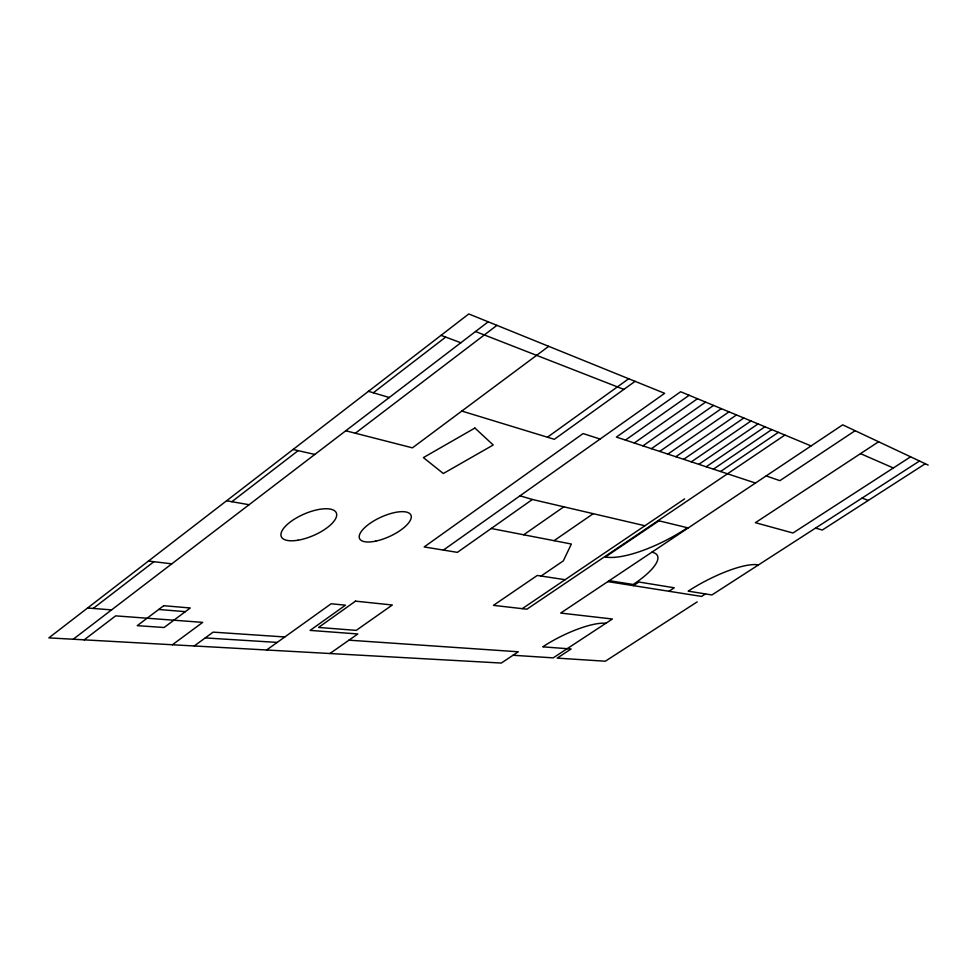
<?xml version="1.0" encoding="UTF-8"?>
<svg xmlns="http://www.w3.org/2000/svg" width="977" height="977" viewBox="0 0 977 977"><rect width="100%" height="100%" fill="white"/><g stroke="black" fill="none" stroke-linecap="round" stroke-linejoin="round"><path stroke-width="1.47" d="M93.194 608.451L153.902 561.702M231.83 501.714L298.168 450.641M373.336 392.766L445.671 337.089M73.214 639.239L488.207 321.824M84.181 639.85L115.652 615.864L202.691 622.373L172.404 644.759M355.347 433.226L496.927 325.353M548.708 346.334L412.428 447.845L345.76 430.772M194.264 645.968L213.12 632.131L284.795 636.967M547.462 437.207L628.699 378.746M635.099 381.335L554.313 439.308L461.803 411.061M266.611 649.998L331.154 603.762L345.455 605.19L310.1 630.397L357.814 633.963L329.945 653.515M443.411 550.075L664.653 393.316L468.777 313.947L48.85 637.883L501.311 663.053L518.274 651.781L348.96 640.179M644.918 525.748L532.38 499.479L457.37 552.359L424.177 546.937L583.074 433.568L600.11 439.052M625.439 440.09L689.151 395.27M634.281 443.008L697.468 398.726M642.939 445.866L705.602 402.109M523.684 534.785L563.827 506.819M651.427 448.675L713.564 405.418M659.731 451.411L721.368 408.655M667.865 454.11L729.013 411.83M554.057 540.672L593.222 513.682M675.84 456.735L736.487 414.944M683.656 459.324L743.827 417.985M691.325 461.852L751.008 420.977M698.836 464.331L758.054 423.908M541.087 576.027L563.338 560.859L571.35 544.018L491.211 528.496M706.2 466.774L764.954 426.766M713.43 469.155L771.732 429.587M720.525 471.5L778.364 432.347M522.268 608.659L684.621 498.893M784.885 435.046L526.896 609.196L493.458 605.361L537.277 575.453L565.109 579.703M658.962 520.802L605.349 556.988A69.159 21.396 -27.9 0 0 687.454 527.751M855.131 430.698L779.878 480.66L766.163 475.909M633.365 585.65L638.86 582.011L674.252 587.788L668.94 591.268M878.604 441.751L755.392 522.695L792.97 533.002L910.588 456.809M705.455 593.931L701.596 596.422L607.816 581.608M697.187 601.881L605.313 661.221L557.183 658.119L571.118 648.984L542.76 646.835A49.876 13.36 -26.4 0 1 605.862 623.289M919.516 461.01L711.891 594.969L688.174 591.134A57.606 14.826 -27.8 0 1 758.433 564.938M925.304 463.733L822.292 530.035L815.575 528.068M205.231 637.92L277.199 642.414M513.035 655.262L553.19 657.863L612.396 619.003L560.688 613.067L842.675 424.836L928.15 465.076M87.576 607.999L111.561 609.892M158.701 609.477L185.325 611.663M148.431 561.054L171.805 563.827M609.221 580.668L633.194 584.49A54.272 15.864 -27 0 0 651.891 552.188M226.566 500.786L249.086 504.718M293.076 449.481L314.814 454.439M658.132 520.607L688.223 527.934M368.463 391.325L389.261 397.505M520.02 495.803L532.38 499.479M755.477 483.041L616.402 437.098L680.651 391.74L811.069 445.927M861.995 498.111L868.309 500.407M441.03 335.355L460.851 342.756M475.53 331.521L623.863 389.396M860.505 453.633L893.344 467.983M163.709 605.703L137.232 625.659L164.099 627.503L190.259 607.975L163.709 605.703M355.506 601.148L318.575 627.442L356.214 630.373L392.327 604.995L355.506 601.148M474.907 428.036L423.395 457.602L443.326 473.515L493.214 444.999L474.907 428.036M375.742 541.124A28.235 10.564 -24.6 0 0 410.987 515.282A28.235 10.564 -24.6 0 0 368.952 524.124A28.235 10.564 -24.6 0 0 375.742 541.124M297.948 540.22A29.969 11.7 -23.4 0 0 336.491 513.352A29.969 11.7 -23.4 0 0 291.989 520.741A29.969 11.7 -23.4 0 0 297.948 540.22"/></g></svg>
